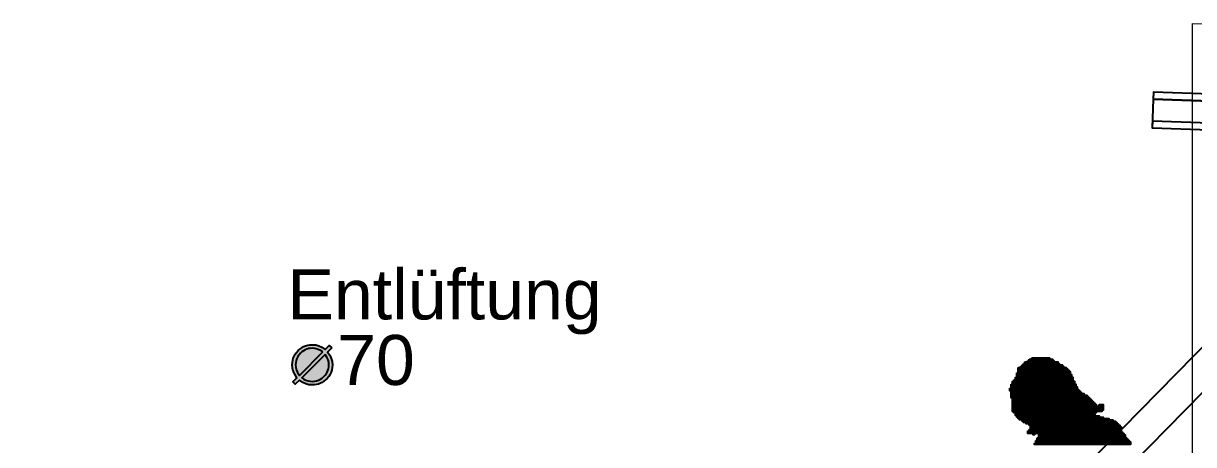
# Model space of a CAD drawing. Header units: millimetres. Extents: x 6 to 41668, y 1529 to 28527.
# Drawn here: x 18868 to 23627, y 22540 to 24251 of the extents above; entities that cross this region are included whole.
import ezdxf

# ---------------------------------------------------------------- set-up
doc = ezdxf.new("R2010")
doc.units = ezdxf.units.MM
doc.header["$LTSCALE"] = 50
for name, color, linetype in [('00_Wand_Bestand', 7, 'Continuous'), ('05_Linien_stark', 7, 'Continuous'), ('06_Linien_fein', 3, 'Continuous'), ('10_Text', 7, 'Continuous')]:
    doc.layers.add(name, color=color, linetype=linetype)
doc.styles.add('PLAN', font='arial.ttf')

msp = doc.modelspace()

# ---------------------------------------------------------------- hatches: boundary and pattern name
at = {"layer": '00_Wand_Bestand'}
for points in [[(20122.2, 22933), (20105.2, 22915.8), (20114.3, 22902.6), (20120.2, 22890.3), (20123.3, 22877.5), (20124.4, 22862.6), (20123.8, 22852.8), (20122, 22843.3), (20119, 22834.1), (20114.9, 22825.4), (20109.5, 22817), (20103, 22808.9), (20096.8, 22802.7), (20090.2, 22797.3), (20083.2, 22792.7), (20075.9, 22789), (20068.2, 22786.1), (20060.1, 22784), (20051.6, 22782.7), (20042.8, 22782.3), (20028.9, 22783.3), (20016.8, 22786.4), (20004.6, 22792.3), (19990.6, 22801.5), (19973.6, 22784.8), (19963.3, 22794.9), (19980.4, 22811.5), (19971.3, 22825.6), (19965.4, 22838.1), (19962.3, 22850.5), (19961.2, 22864.6), (19961.7, 22873.8), (19963.2, 22882.7), (19965.6, 22891.2), (19969.1, 22899.3), (19973.5, 22907.1), (19978.9, 22914.5), (19985.2, 22921.6), (19992.3, 22927.9), (19999.7, 22933.3), (20007.5, 22937.8), (20015.6, 22941.2), (20024.2, 22943.7), (20033, 22945.1), (20042.3, 22945.6), (20056.5, 22944.6), (20069, 22941.4), (20081.5, 22935.5), (20095.2, 22926.3), (20111.8, 22943.1)], [(20085.1, 22916.3), (20072.8, 22923.5), (20062.4, 22928.1), (20052.7, 22930.6), (20042.3, 22931.4), (20034.6, 22931), (20027.2, 22929.8), (20020.1, 22927.8), (20013.4, 22924.9), (20006.9, 22921.3), (20000.8, 22916.8), (19995, 22911.5), (19988.9, 22904.7), (19984, 22897.4), (19980.1, 22889.7), (19977.3, 22881.6), (19975.7, 22873), (19975.1, 22864), (19975.9, 22852.8), (19978.4, 22842.9), (19983, 22832.8), (19990.3, 22821.3)], [(20095.4, 22906.2), (20000.3, 22811.2), (20008.7, 22805.9), (20017.1, 22801.8), (20025.7, 22798.9), (20034.3, 22797.1), (20042.9, 22796.5), (20051.9, 22797), (20060.4, 22798.7), (20068.6, 22801.4), (20076.3, 22805.3), (20083.5, 22810.2), (20090.3, 22816.2), (20095.6, 22822), (20100.1, 22828.1), (20103.7, 22834.5), (20106.5, 22841.2), (20108.6, 22848.2), (20109.8, 22855.6), (20110.2, 22863.2), (20109.4, 22874.6), (20107, 22884.6), (20102.4, 22894.8)], [(22913.4, 22853.2), (23108.8, 22853.2), (23108.8, 22847.5), (22913.4, 22847.5)], [(22913.4, 22847.6), (23114.4, 22847.6), (23114.4, 22842), (22913.4, 22842)], [(22924.6, 22858.8), (23097.7, 22858.8), (23097.7, 22853.2), (22924.6, 22853.2)], [(22930.2, 22864.4), (23092.1, 22864.4), (23092.1, 22858.8), (22930.2, 22858.8)], [(22935.8, 22870), (23080.9, 22870), (23080.9, 22864.4), (22935.8, 22864.4)], [(22941.4, 22875.5), (23075.3, 22875.5), (23075.3, 22869.9), (22941.4, 22869.9)], [(22952.5, 22881.1), (23058.6, 22881.1), (23058.6, 22875.5), (22952.5, 22875.5)], [(22958.1, 22886.7), (23053, 22886.7), (23053, 22881.1), (22958.1, 22881.1)], [(22969.3, 22892.3), (23041.8, 22892.3), (23041.8, 22886.7), (22969.3, 22886.7)], [(22896.7, 22802.8), (23136.7, 22802.8), (23136.7, 22797.2), (22896.7, 22797.2)], [(22902.3, 22814), (23136.7, 22814), (23136.7, 22808.4), (22902.3, 22808.4)], [(22902.3, 22808.4), (23136.7, 22808.4), (23136.7, 22802.8), (22902.3, 22802.8)], [(22907.9, 22830.8), (23125.6, 22830.8), (23125.6, 22825.2), (22907.9, 22825.2)], [(22907.9, 22825.2), (23131.2, 22825.2), (23131.2, 22819.6), (22907.9, 22819.6)], [(22907.9, 22819.6), (23131.2, 22819.6), (23131.2, 22814), (22907.9, 22814)], [(22913.4, 22842), (23120, 22842), (23120, 22836.4), (22913.4, 22836.4)], [(22913.4, 22836.4), (23125.6, 22836.4), (23125.6, 22830.8), (22913.4, 22830.8)], [(22879.9, 22769.3), (23153.5, 22769.3), (23153.5, 22763.7), (22879.9, 22763.7)], [(22879.9, 22763.7), (23159.1, 22763.7), (23159.1, 22758.1), (22879.9, 22758.1)], [(22885.5, 22786.1), (23147.9, 22786.1), (23147.9, 22780.5), (22885.5, 22780.5)], [(22885.5, 22780.5), (23147.9, 22780.5), (23147.9, 22774.9), (22885.5, 22774.9)], [(22885.5, 22774.9), (23153.5, 22774.9), (23153.5, 22769.3), (22885.5, 22769.3)], [(22885.5, 22758.1), (23164.6, 22758.1), (23164.6, 22752.5), (22885.5, 22752.5)], [(22885.5, 22752.5), (23170.2, 22752.5), (23170.2, 22746.9), (22885.5, 22746.9)], [(22891.1, 22797.3), (23142.3, 22797.3), (23142.3, 22791.7), (22891.1, 22791.7)], [(22891.1, 22791.6), (23142.3, 22791.6), (23142.3, 22786.1), (22891.1, 22786.1)], [(22885.5, 22746.9), (23181.4, 22746.9), (23181.4, 22741.3), (22885.5, 22741.3)], [(22885.5, 22741.3), (23192.5, 22741.3), (23192.5, 22735.8), (22885.5, 22735.8)], [(22885.5, 22735.8), (23198.1, 22735.8), (23198.1, 22730.1), (22885.5, 22730.1)], [(22891.1, 22730.1), (23203.7, 22730.1), (23203.7, 22724.5), (22891.1, 22724.5)], [(22891.1, 22724.5), (23209.3, 22724.5), (23209.3, 22719), (22891.1, 22719)], [(22891.1, 22718.9), (23214.9, 22718.9), (23214.9, 22713.4), (22891.1, 22713.4)], [(22891.1, 22713.4), (23220.5, 22713.4), (23220.5, 22707.8), (22891.1, 22707.8)], [(22891.1, 22707.8), (23226, 22707.8), (23226, 22702.2), (22891.1, 22702.2)], [(22891.1, 22696.6), (23259.5, 22696.6), (23259.5, 22691), (22891.1, 22691)], [(22891.1, 22691), (23259.5, 22691), (23259.5, 22685.4), (22891.1, 22685.4)], [(22891.1, 22685.4), (23259.5, 22685.4), (23259.5, 22679.8), (22891.1, 22679.8)], [(22891.1, 22679.8), (23254, 22679.8), (23254, 22674.2), (22891.1, 22674.2)], [(22896.7, 22674.2), (23231.6, 22674.2), (23231.6, 22668.6), (22896.7, 22668.6)], [(22902.3, 22668.6), (23220.5, 22668.6), (23220.5, 22663), (22902.3, 22663)], [(22902.3, 22663.1), (23226, 22663.1), (23226, 22657.5), (22902.3, 22657.5)], [(22907.9, 22657.4), (23242.8, 22657.4), (23242.8, 22651.9), (22907.9, 22651.9)], [(22913.4, 22651.9), (23259.5, 22651.9), (23259.5, 22646.3), (22913.4, 22646.3)], [(22919, 22646.2), (23281.9, 22646.2), (23281.9, 22640.6), (22919, 22640.6)], [(22930.2, 22640.7), (23298.6, 22640.7), (23298.6, 22635.1), (22930.2, 22635.1)], [(22935.8, 22635.1), (23309.8, 22635.1), (23309.8, 22629.5), (22935.8, 22629.5)], [(22946.9, 22629.5), (23315.4, 22629.5), (23315.4, 22623.9), (22946.9, 22623.9)], [(22958.1, 22623.9), (23321, 22623.9), (23321, 22618.3), (22958.1, 22618.3)], [(22963.7, 22618.3), (23326.6, 22618.3), (23326.6, 22612.7), (22963.7, 22612.7)], [(22963.7, 22612.7), (23332.1, 22612.7), (23332.1, 22607.1), (22963.7, 22607.1)], [(22952.5, 22595.9), (23332.1, 22595.9), (23332.1, 22590.3), (22952.5, 22590.3)], [(22952.5, 22590.4), (23337.7, 22590.4), (23337.7, 22584.8), (22952.5, 22584.8)], [(22958.1, 22601.5), (23332.1, 22601.5), (23332.1, 22595.9), (22958.1, 22595.9)], [(22963.7, 22607.1), (23332.1, 22607.1), (23332.1, 22601.5), (22963.7, 22601.5)], [(22991.6, 22567.9), (23354.5, 22567.9), (23354.5, 22562.4), (22991.6, 22562.4)], [(22991.6, 22562.4), (23360.1, 22562.4), (23360.1, 22556.8), (22991.6, 22556.8)], [(22997.2, 22579.2), (23348.9, 22579.2), (23348.9, 22573.6), (22997.2, 22573.6)], [(22997.2, 22573.6), (23348.9, 22573.6), (23348.9, 22568), (22997.2, 22568)], [(22980.4, 22545.6), (23371.2, 22545.6), (23371.2, 22540), (22980.4, 22540)], [(22986, 22556.8), (23365.6, 22556.8), (23365.6, 22551.2), (22986, 22551.2)], [(22986, 22551.2), (23371.2, 22551.2), (23371.2, 22545.6), (22986, 22545.6)]]:
    msp.add_hatch(color=7, dxfattribs=at).paths.add_polyline_path(points)

# ---------------------------------------------------------------- linework, layer by layer
for points in [[(20122.2, 22933), (20105.2, 22915.8), (20114.3, 22902.6), (20120.2, 22890.3), (20123.3, 22877.5), (20124.4, 22862.6), (20123.8, 22852.8), (20122, 22843.3), (20119, 22834.1), (20114.9, 22825.4), (20109.5, 22817), (20103, 22808.9), (20096.8, 22802.7), (20090.2, 22797.3), (20083.2, 22792.7), (20075.9, 22789), (20068.2, 22786.1), (20060.1, 22784), (20051.6, 22782.7), (20042.8, 22782.3), (20028.9, 22783.3), (20016.8, 22786.4), (20004.6, 22792.3), (19990.6, 22801.5), (19973.6, 22784.8), (19963.3, 22794.9), (19980.4, 22811.5), (19971.3, 22825.6), (19965.4, 22838.1), (19962.3, 22850.5), (19961.2, 22864.6), (19961.7, 22873.8), (19963.2, 22882.7), (19965.6, 22891.2), (19969.1, 22899.3), (19973.5, 22907.1), (19978.9, 22914.5), (19985.2, 22921.6), (19992.3, 22927.9), (19999.7, 22933.3), (20007.5, 22937.8), (20015.6, 22941.2), (20024.2, 22943.7), (20033, 22945.1), (20042.3, 22945.6), (20056.5, 22944.6), (20069, 22941.4), (20081.5, 22935.5), (20095.2, 22926.3), (20111.8, 22943.1)], [(20085.1, 22916.3), (20072.8, 22923.5), (20062.4, 22928.1), (20052.7, 22930.6), (20042.3, 22931.4), (20034.6, 22931), (20027.2, 22929.8), (20020.1, 22927.8), (20013.4, 22924.9), (20006.9, 22921.3), (20000.8, 22916.8), (19995, 22911.5), (19988.9, 22904.7), (19984, 22897.4), (19980.1, 22889.7), (19977.3, 22881.6), (19975.7, 22873), (19975.1, 22864), (19975.9, 22852.8), (19978.4, 22842.9), (19983, 22832.8), (19990.3, 22821.3)], [(20095.4, 22906.2), (20000.3, 22811.2), (20008.7, 22805.9), (20017.1, 22801.8), (20025.7, 22798.9), (20034.3, 22797.1), (20042.9, 22796.5), (20051.9, 22797), (20060.4, 22798.7), (20068.6, 22801.4), (20076.3, 22805.3), (20083.5, 22810.2), (20090.3, 22816.2), (20095.6, 22822), (20100.1, 22828.1), (20103.7, 22834.5), (20106.5, 22841.2), (20108.6, 22848.2), (20109.8, 22855.6), (20110.2, 22863.2), (20109.4, 22874.6), (20107, 22884.6), (20102.4, 22894.8)], [(22913.4, 22853.2), (23108.8, 22853.2), (23108.8, 22847.5), (22913.4, 22847.5)], [(22913.4, 22847.6), (23114.4, 22847.6), (23114.4, 22842), (22913.4, 22842)], [(22924.6, 22858.8), (23097.7, 22858.8), (23097.7, 22853.2), (22924.6, 22853.2)], [(22930.2, 22864.4), (23092.1, 22864.4), (23092.1, 22858.8), (22930.2, 22858.8)], [(22935.8, 22870), (23080.9, 22870), (23080.9, 22864.4), (22935.8, 22864.4)], [(22941.4, 22875.5), (23075.3, 22875.5), (23075.3, 22869.9), (22941.4, 22869.9)], [(22952.5, 22881.1), (23058.6, 22881.1), (23058.6, 22875.5), (22952.5, 22875.5)], [(22958.1, 22886.7), (23053, 22886.7), (23053, 22881.1), (22958.1, 22881.1)], [(22969.3, 22892.3), (23041.8, 22892.3), (23041.8, 22886.7), (22969.3, 22886.7)], [(22896.7, 22802.8), (23136.7, 22802.8), (23136.7, 22797.2), (22896.7, 22797.2)], [(22902.3, 22814), (23136.7, 22814), (23136.7, 22808.4), (22902.3, 22808.4)], [(22902.3, 22808.4), (23136.7, 22808.4), (23136.7, 22802.8), (22902.3, 22802.8)], [(22907.9, 22830.8), (23125.6, 22830.8), (23125.6, 22825.2), (22907.9, 22825.2)], [(22907.9, 22825.2), (23131.2, 22825.2), (23131.2, 22819.6), (22907.9, 22819.6)], [(22907.9, 22819.6), (23131.2, 22819.6), (23131.2, 22814), (22907.9, 22814)], [(22913.4, 22842), (23120, 22842), (23120, 22836.4), (22913.4, 22836.4)], [(22913.4, 22836.4), (23125.6, 22836.4), (23125.6, 22830.8), (22913.4, 22830.8)], [(22879.9, 22769.3), (23153.5, 22769.3), (23153.5, 22763.7), (22879.9, 22763.7)], [(22879.9, 22763.7), (23159.1, 22763.7), (23159.1, 22758.1), (22879.9, 22758.1)], [(22885.5, 22786.1), (23147.9, 22786.1), (23147.9, 22780.5), (22885.5, 22780.5)], [(22885.5, 22780.5), (23147.9, 22780.5), (23147.9, 22774.9), (22885.5, 22774.9)], [(22885.5, 22774.9), (23153.5, 22774.9), (23153.5, 22769.3), (22885.5, 22769.3)], [(22885.5, 22758.1), (23164.6, 22758.1), (23164.6, 22752.5), (22885.5, 22752.5)], [(22885.5, 22752.5), (23170.2, 22752.5), (23170.2, 22746.9), (22885.5, 22746.9)], [(22891.1, 22797.3), (23142.3, 22797.3), (23142.3, 22791.7), (22891.1, 22791.7)], [(22891.1, 22791.6), (23142.3, 22791.6), (23142.3, 22786.1), (22891.1, 22786.1)], [(22885.5, 22746.9), (23181.4, 22746.9), (23181.4, 22741.3), (22885.5, 22741.3)], [(22885.5, 22741.3), (23192.5, 22741.3), (23192.5, 22735.8), (22885.5, 22735.8)], [(22885.5, 22735.8), (23198.1, 22735.8), (23198.1, 22730.1), (22885.5, 22730.1)], [(22891.1, 22730.1), (23203.7, 22730.1), (23203.7, 22724.5), (22891.1, 22724.5)], [(22891.1, 22724.5), (23209.3, 22724.5), (23209.3, 22719), (22891.1, 22719)], [(22891.1, 22718.9), (23214.9, 22718.9), (23214.9, 22713.4), (22891.1, 22713.4)], [(22891.1, 22713.4), (23220.5, 22713.4), (23220.5, 22707.8), (22891.1, 22707.8)], [(22891.1, 22707.8), (23226, 22707.8), (23226, 22702.2), (22891.1, 22702.2)], [(22891.1, 22696.6), (23259.5, 22696.6), (23259.5, 22691), (22891.1, 22691)], [(22891.1, 22691), (23259.5, 22691), (23259.5, 22685.4), (22891.1, 22685.4)], [(22891.1, 22685.4), (23259.5, 22685.4), (23259.5, 22679.8), (22891.1, 22679.8)], [(22891.1, 22679.8), (23254, 22679.8), (23254, 22674.2), (22891.1, 22674.2)], [(22896.7, 22674.2), (23231.6, 22674.2), (23231.6, 22668.6), (22896.7, 22668.6)], [(22902.3, 22668.6), (23220.5, 22668.6), (23220.5, 22663), (22902.3, 22663)], [(22902.3, 22663.1), (23226, 22663.1), (23226, 22657.5), (22902.3, 22657.5)], [(22907.9, 22657.4), (23242.8, 22657.4), (23242.8, 22651.9), (22907.9, 22651.9)], [(22913.4, 22651.9), (23259.5, 22651.9), (23259.5, 22646.3), (22913.4, 22646.3)], [(22919, 22646.2), (23281.9, 22646.2), (23281.9, 22640.6), (22919, 22640.6)], [(22930.2, 22640.7), (23298.6, 22640.7), (23298.6, 22635.1), (22930.2, 22635.1)], [(22935.8, 22635.1), (23309.8, 22635.1), (23309.8, 22629.5), (22935.8, 22629.5)], [(22946.9, 22629.5), (23315.4, 22629.5), (23315.4, 22623.9), (22946.9, 22623.9)], [(22958.1, 22623.9), (23321, 22623.9), (23321, 22618.3), (22958.1, 22618.3)], [(22963.7, 22618.3), (23326.6, 22618.3), (23326.6, 22612.7), (22963.7, 22612.7)], [(22963.7, 22612.7), (23332.1, 22612.7), (23332.1, 22607.1), (22963.7, 22607.1)], [(22952.5, 22595.9), (23332.1, 22595.9), (23332.1, 22590.3), (22952.5, 22590.3)], [(22952.5, 22590.4), (23337.7, 22590.4), (23337.7, 22584.8), (22952.5, 22584.8)], [(22958.1, 22601.5), (23332.1, 22601.5), (23332.1, 22595.9), (22958.1, 22595.9)], [(22963.7, 22607.1), (23332.1, 22607.1), (23332.1, 22601.5), (22963.7, 22601.5)], [(22991.6, 22567.9), (23354.5, 22567.9), (23354.5, 22562.4), (22991.6, 22562.4)], [(22991.6, 22562.4), (23360.1, 22562.4), (23360.1, 22556.8), (22991.6, 22556.8)], [(22997.2, 22579.2), (23348.9, 22579.2), (23348.9, 22573.6), (22997.2, 22573.6)], [(22997.2, 22573.6), (23348.9, 22573.6), (23348.9, 22568), (22997.2, 22568)], [(22980.4, 22545.6), (23371.2, 22545.6), (23371.2, 22540), (22980.4, 22540)], [(22986, 22556.8), (23365.6, 22556.8), (23365.6, 22551.2), (22986, 22551.2)], [(22986, 22551.2), (23371.2, 22551.2), (23371.2, 22545.6), (22986, 22545.6)]]:
    msp.add_lwpolyline(points, close=True, dxfattribs=at)
at = {"layer": '05_Linien_stark', "lineweight": 20}
msp.add_lwpolyline([(23622.1, 21456.7), (23622.1, 24251), (30219.9, 24033.3), (30219.9, 21456.7)], close=True, dxfattribs=at)
at = {"layer": '05_Linien_stark', "lineweight": 25}
for points in [[(24656.6, 23947.9), (24749.7, 23856.4), (18960.9, 17965.8), (18867.8, 18057.2)], [(30407.9, 23584.4), (30412, 23700.5), (23463.4, 23943.2), (23459.3, 23827)], [(30435.7, 23699.5), (30436.7, 23728.6), (23464.4, 23972.1), (23463.4, 23943)], [(30407.9, 23584.4), (30408.9, 23611.1), (23460.3, 23853.7), (23459.3, 23827)]]:
    msp.add_lwpolyline(points, close=True, dxfattribs=at)
at = {"layer": '06_Linien_fein', "lineweight": 13}
msp.add_line((23622.5, 21531.1), (23622.5, 23846.8), dxfattribs=at)
at = {"layer": '06_Linien_fein'}
for points in [[(22891.1, 22702.2), (23231.6, 22702.2), (23231.6, 22696.6), (22891.1, 22696.6)], [(23242.8, 22702.2), (23259.5, 22702.2), (23259.5, 22696.6), (23242.8, 22696.6)], [(22974.8, 22584.7), (22980.4, 22584.7), (22980.4, 22579.2), (22974.8, 22579.2)], [(22997.2, 22584.7), (23343.3, 22584.7), (23343.3, 22579.2), (22997.2, 22579.2)]]:
    msp.add_lwpolyline(points, close=True, dxfattribs=at)

# ---------------------------------------------------------------- texts
at = {"layer": '10_Text', "style": 'PLAN'}
for s, p in [('Entlüftung', (19941.6, 23048.5)), ('70', (20144.1, 22782.2))]:
    msp.add_text(s, height=203.2, dxfattribs=at).set_placement(p)

doc.saveas('drawing.dxf')
